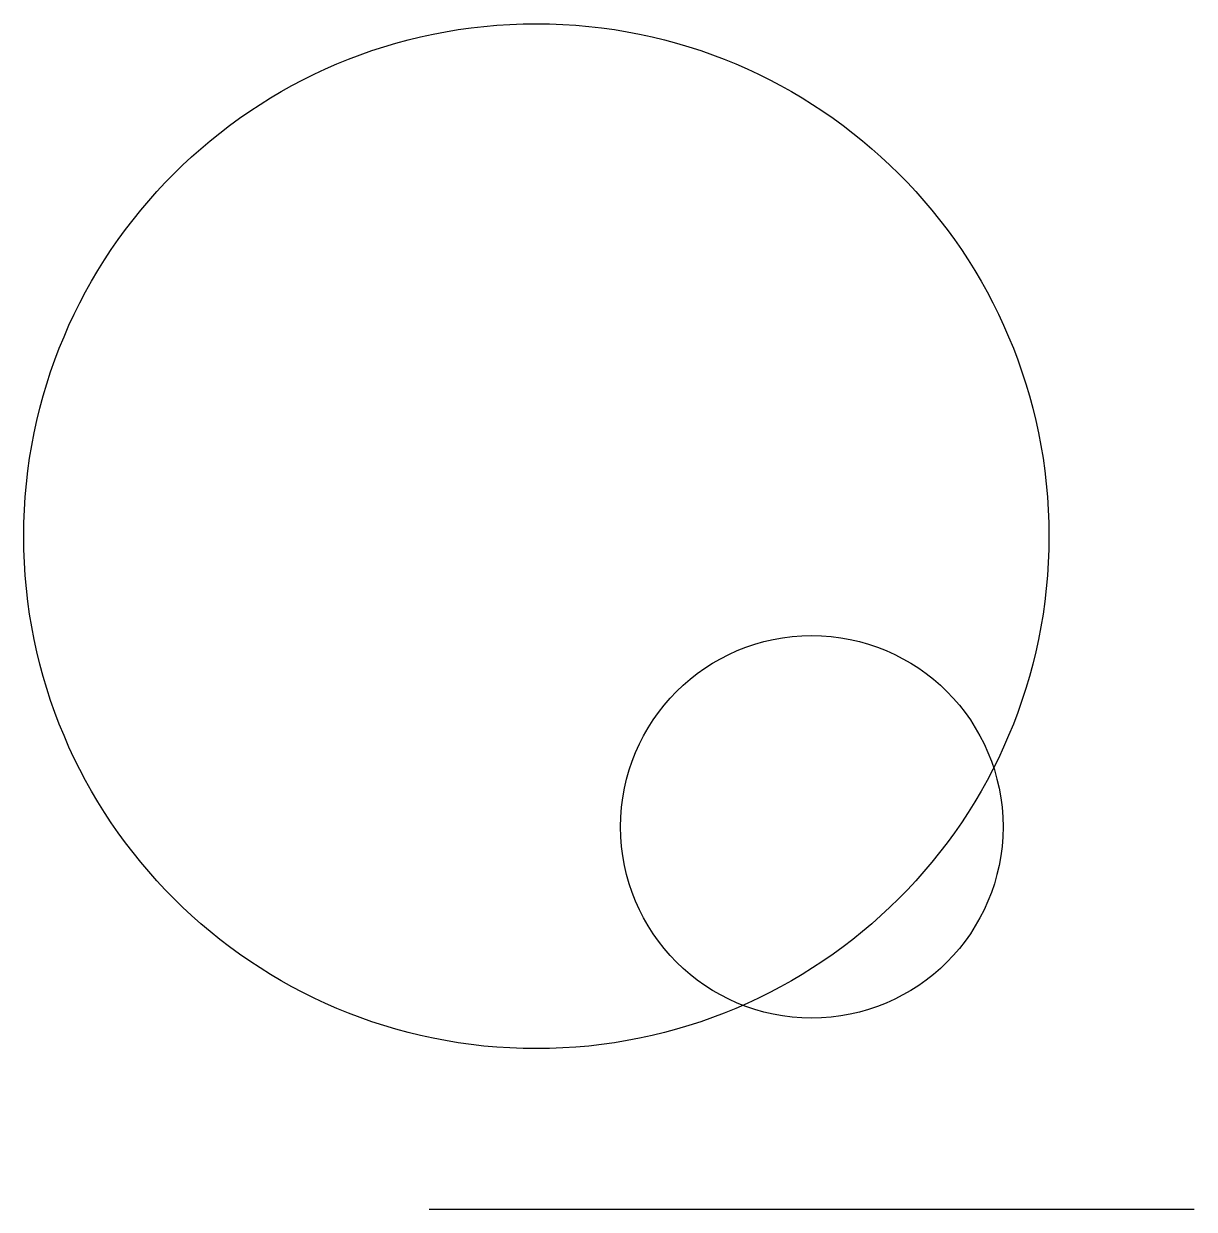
# Model space of a CAD drawing. Extents: x -53 to 100, y 0 to 155.
import ezdxf

# ---------------------------------------------------------------- set-up
doc = ezdxf.new("R2010")
doc.units = 0
doc.layers.get('0').update_dxf_attribs({"linetype": 'CONTINUOUS'})

msp = doc.modelspace()

# ---------------------------------------------------------------- linework, layer by layer
msp.add_line((0, 0), (100, 0))
for centre, radius in [((14, 88), 67), ((50, 50), 25)]:
    msp.add_circle(centre, radius)

doc.saveas('drawing.dxf')
